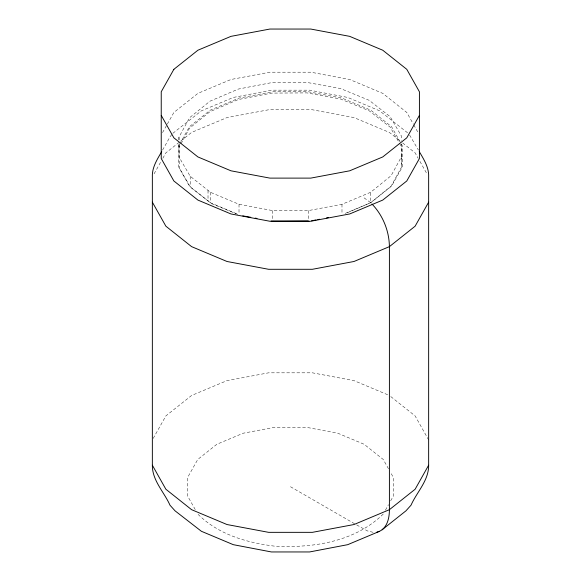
<?xml version="1.0" encoding="UTF-8"?>
<svg xmlns="http://www.w3.org/2000/svg" width="581" height="581" viewBox="0 0 581 581"><rect width="100%" height="100%" fill="white"/><g stroke="black" fill="none" stroke-linecap="round" stroke-linejoin="round"><path stroke-width="0.44" stroke-dasharray="2.9 2.18" d="M178.963 139.781L178.963 137.16L189.529 117.761L209.966 101.196L238.268 89.089L271.661 82.618L306.891 82.429L340.488 88.53L369.182 100.324L390.156 116.665L401.362 135.947L401.435 140.37M237.702 214.374L211.469 203.59L190.495 187.249L179.297 167.967L178.963 147.632L180.655 144.531M181.076 143.754L189.529 128.234L209.966 111.668L238.268 99.554L271.661 93.091L306.891 92.895L340.488 98.995L369.182 110.797L390.156 127.137L399.118 142.563M401.493 143.906L401.696 156.282L391.122 175.687L370.693 192.253L341.984 204.294L308.242 210.62L272.758 210.62L239.016 204.294L210.409 192.289L190.205 176.275L179.297 157.502L179.079 144.233M401.696 156.282L401.696 166.754L391.122 186.152L370.693 202.718L345.717 213.401M162.542 132.599L166.9 124.857M167.335 124.08L173.872 112.467L197.91 93.367L230.991 79.488L269.882 72.197L310.777 72.197L349.668 79.488L382.748 93.367L406.78 112.467L413.316 124.08M162.593 150.058L170.001 136.891L172.31 133.833M154.096 173.799L161.075 161.395M162.818 158.293L165.875 152.868L191.592 132.432L226.997 117.58L268.618 109.773L312.382 109.773L354.003 117.58L389.408 132.432L399.83 140.718M179.369 144.618L178.49 146.18L178.49 166.667L189.457 186.145L210.307 202.718L237.382 214.077M179.805 143.841L189.457 126.694L210.307 110.129L239.016 98.087L272.758 91.754L308.242 91.754L341.984 98.087L370.693 110.129L391.543 126.694L400.759 143.064M153.224 438.401L165.875 415.923L191.592 395.479L226.997 380.628L268.618 372.82L312.382 372.82L354.003 380.628L389.408 395.479M385.435 510.147L388.5 504.707M390.686 500.815L393.315 496.152L393.315 477.35L390.686 472.68M172.862 133.318L201.396 110.826L233.293 97.441L271.4 90.164L309.6 90.164L347.707 97.441L379.604 110.826L407.586 132.802M383.249 514.032C354.664 542.037 312.636 548.239 274.217 546.111C246.155 542.501 218.318 534.498 197.751 514.032M345.267 213.387L370.693 202.718L391.543 186.145L402.51 166.667L402.51 146.18L401.195 143.841M373.06 532.298L367.424 530.932L355.492 524.273M290.5 486.747L354.708 523.822M364.105 197.86L370.693 202.718L370.693 192.253M402.611 142.926L415.125 152.868L418.182 158.293M390.795 396.583L415.125 415.923L428.647 439.948M409.612 135.053L418.407 150.058M399.568 143.333L401.362 146.419L401.696 166.754M413.752 124.857L418.109 132.599M419.925 161.395L426.904 173.799M388.5 468.794L383.249 459.469L364.105 444.254L337.757 433.201L306.783 427.391L274.217 427.391L243.243 433.201L216.895 444.254L197.751 459.469L187.685 477.35L187.685 496.152L195.565 510.147M178.963 137.16L179.006 139.818M341.984 204.294L341.984 213.888M308.242 210.62L308.242 220.221M272.758 210.62L272.758 220.221M239.016 204.294L239.016 213.888M210.409 192.289L210.409 202.762M208.02 190.43L208.02 200.903M190.205 176.275L190.205 186.741M178.963 144.139L178.963 147.632"/><path stroke-width="0.87" d="M419.279 151.605C423.803 159.383 429.09 167.495 428.647 176.9L428.647 465.214C428.843 480.458 416.831 492.071 410.999 505.223L405.93 510.852L382.109 529.778L379.604 531.288L347.707 544.673L309.6 551.95L271.4 551.95L233.293 544.673L201.396 531.288L175.07 510.852L170.001 505.223C164.169 492.071 152.157 480.458 152.353 465.214L152.353 176.9C151.91 167.495 157.197 159.383 161.721 151.605M419.417 115.387L406.78 137.835L382.748 156.935L349.668 170.814L310.777 178.113L269.882 178.113L230.991 170.814L197.91 156.935L173.872 137.835L161.235 115.387M428.647 202.166L415.125 226.191L389.408 246.635L354.003 261.486L312.382 269.293L268.618 269.293L226.997 261.486L191.592 246.635L165.875 226.191L152.353 202.166M428.647 465.214L415.125 489.246L389.408 509.682L354.003 524.534L312.382 532.341L268.618 532.341L226.997 524.534L191.592 509.682L165.875 489.246L152.353 465.214M382.109 529.778C387.941 524.948 389.401 516.879 389.408 509.682L389.408 246.635C389.19 230.955 382.864 215.29 371.949 204.011M376.837 532.174L379.604 531.288M311.627 220.787L316.02 219.938M317.778 219.596L319.535 219.255M326.573 217.89L328.33 217.555M308.99 221.296L273.767 221.492L271.116 221.005M272.758 221.092L308.242 221.092M242.814 215.871L250.774 217.316M255.197 218.115L256.969 218.441M173.872 69.321L161.235 91.776L161.235 158.526L173.872 180.981L197.91 200.082L230.991 213.961L269.882 221.252L310.777 221.252L349.668 213.961L382.748 200.082L406.78 180.981L419.417 158.526L419.417 91.776L406.78 69.321L382.748 50.22L349.668 36.349L310.777 29.05L269.882 29.05L230.991 36.349L197.91 50.22L173.872 69.321"/></g></svg>
